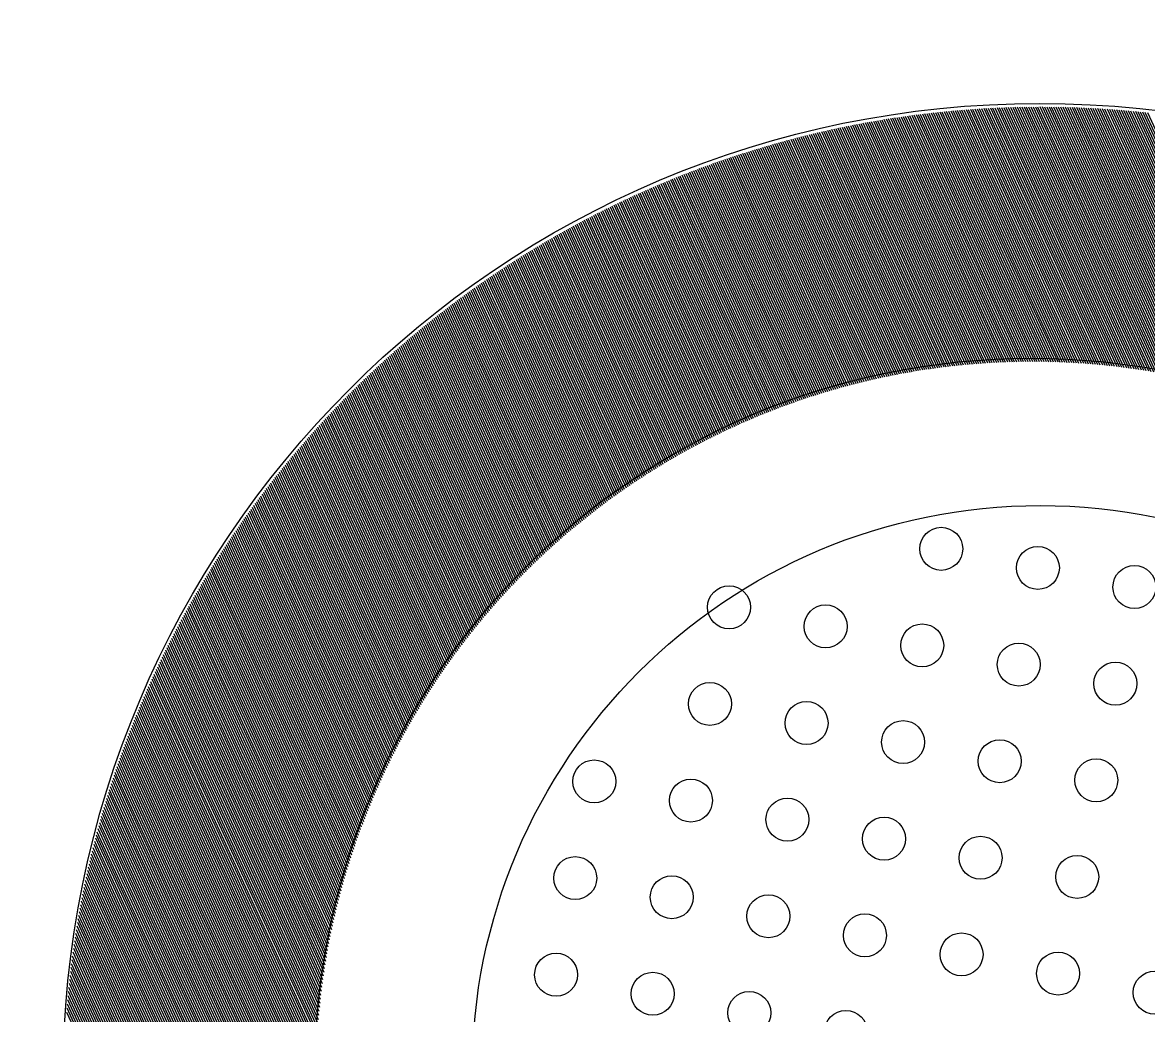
# Model space of a CAD drawing. Extents: x -11 to 40589024741, y -2 to 3380586937.
# Drawn here: x 40588294571 to 40588295436, y 3380431824 to 3380432586 of the extents above; entities that cross this region are included whole.
import ezdxf

# ---------------------------------------------------------------- set-up
doc = ezdxf.new("R2010")
doc.units = 0
doc.header["$LTSCALE"] = 10
doc.header["$MEASUREMENT"] = 0
for name, color, linetype in [('0-WALL', 252, 'Continuous'), ('WELL_ZF雨水', 4, 'Continuous'), ('WELL_雨水', 4, 'Continuous')]:
    doc.layers.add(name, color=color, linetype=linetype)

# ---------------------------------------------------------------- blocks, each defined once
blk = doc.blocks.new('虹吸井')
at = {"layer": 'WELL_ZF雨水', "color": 9, "linetype": 'Continuous'}
for p, q in [((-17230.48, -4425.19), (-17054.37, -4249.07)), ((-17230.03, -4426.98), (-17054.38, -4251.33)), ((-17229.58, -4428.78), (-17054.38, -4253.57)), ((-17229.12, -4430.57), (-17054.37, -4255.81)), ((-17228.66, -4432.35), (-17054.35, -4258.04)), ((-17228.2, -4434.14), (-17054.32, -4260.26)), ((-17227.74, -4435.91), (-17054.29, -4262.47)), ((-17227.27, -4437.69), (-17054.24, -4264.67)), ((-17226.79, -4439.46), (-17054.19, -4266.86)), ((-17226.32, -4441.23), (-17054.13, -4269.04)), ((-17225.83, -4442.99), (-17054.06, -4271.22)), ((-17225.35, -4444.75), (-17053.98, -4273.39)), ((-17224.86, -4446.51), (-17053.9, -4275.55)), ((-17224.37, -4448.26), (-17053.8, -4277.7)), ((-17223.88, -4450.01), (-17053.7, -4279.84)), ((-17223.38, -4451.76), (-17053.59, -4281.98)), ((-17222.87, -4453.5), (-17053.47, -4284.1)), ((-17222.37, -4455.24), (-17053.35, -4286.22)), ((-16465.72, -4994), (-15753.37, -4281.65)), ((-16463.36, -4993.88), (-15753.49, -4284.01)), ((-16460.98, -4993.75), (-15753.62, -4286.38)), ((-17221.86, -4456.98), (-17053.22, -4288.33)), ((-17221.35, -4458.71), (-17053.07, -4290.44)), ((-17220.83, -4460.44), (-17052.93, -4292.53)), ((-17220.31, -4462.16), (-17052.77, -4294.62)), ((-16458.6, -4993.61), (-15753.75, -4288.76)), ((-16456.21, -4993.47), (-15753.9, -4291.15)), ((-16453.82, -4993.32), (-15754.05, -4293.55)), ((-16451.41, -4993.16), (-15754.21, -4295.95)), ((-17219.79, -4463.89), (-17052.61, -4296.71)), ((-17219.26, -4465.6), (-17052.44, -4298.78)), ((-17218.73, -4467.32), (-17052.26, -4300.85)), ((-17218.2, -4469.03), (-17052.07, -4302.91)), ((-17217.66, -4470.74), (-17051.88, -4304.96)), ((-16449, -4992.99), (-15754.38, -4298.37)), ((-16446.58, -4992.81), (-15754.55, -4300.79)), ((-16444.15, -4992.63), (-15754.74, -4303.22)), ((-17217.12, -4472.44), (-17051.68, -4307)), ((-17216.57, -4474.14), (-17051.47, -4309.04)), ((-17216.03, -4475.84), (-17051.26, -4311.07)), ((-17215.48, -4477.54), (-17051.04, -4313.1)), ((-16441.71, -4992.43), (-15754.93, -4305.66)), ((-16439.26, -4992.23), (-15755.14, -4308.11)), ((-16436.8, -4992.02), (-15755.35, -4310.57)), ((-16434.33, -4991.8), (-15755.57, -4313.03)), ((-17214.92, -4479.23), (-17050.81, -4315.12)), ((-17214.36, -4480.91), (-17050.58, -4317.13)), ((-17213.8, -4482.6), (-17050.34, -4319.13)), ((-17213.24, -4484.28), (-17050.09, -4321.13)), ((-16431.86, -4991.57), (-15755.8, -4315.51)), ((-16429.38, -4991.33), (-15756.04, -4317.99)), ((-16426.88, -4991.08), (-15756.29, -4320.48)), ((-17212.67, -4485.96), (-17049.84, -4323.12)), ((-17212.1, -4487.63), (-17049.58, -4325.11)), ((-17211.53, -4489.3), (-17049.31, -4327.09)), ((-17210.95, -4490.97), (-17049.04, -4329.06)), ((-16424.38, -4990.82), (-15756.55, -4322.99)), ((-16421.87, -4990.55), (-15756.81, -4325.5)), ((-16419.35, -4990.28), (-15757.09, -4328.02)), ((-16416.81, -4989.99), (-15757.38, -4330.55)), ((-17210.37, -4492.64), (-17048.76, -4331.02)), ((-17209.79, -4494.3), (-17048.47, -4332.98)), ((-17209.2, -4495.96), (-17048.18, -4334.94)), ((-17208.61, -4497.61), (-17047.88, -4336.88)), ((-17208.02, -4499.26), (-17047.58, -4338.82)), ((-16414.27, -4989.69), (-15757.67, -4333.09)), ((-16411.72, -4989.39), (-15757.98, -4335.65)), ((-16409.16, -4989.07), (-15758.3, -4338.21)), ((-17207.42, -4500.91), (-17047.27, -4340.76)), ((-17206.82, -4502.56), (-17046.95, -4342.69)), ((-17206.22, -4504.2), (-17046.63, -4344.61)), ((-17205.61, -4505.84), (-17046.3, -4346.52)), ((-16406.59, -4988.74), (-15758.62, -4340.78)), ((-16404, -4988.41), (-15758.96, -4343.36)), ((-16401.41, -4988.06), (-15759.31, -4345.96)), ((-17205, -4507.47), (-17045.96, -4348.43)), ((-17204.39, -4509.11), (-17045.62, -4350.34)), ((-17203.77, -4510.74), (-17045.28, -4352.24)), ((-17203.16, -4512.36), (-17044.92, -4354.13)), ((-17202.53, -4513.99), (-17044.57, -4356.02)), ((-16398.81, -4987.7), (-15759.67, -4348.56)), ((-16396.19, -4987.33), (-15760.04, -4351.17)), ((-16393.57, -4986.95), (-15760.42, -4353.8)), ((-16390.93, -4986.56), (-15760.81, -4356.44)), ((-17201.91, -4515.61), (-17044.2, -4357.9)), ((-17201.28, -4517.22), (-17043.83, -4359.78)), ((-17200.65, -4518.84), (-17043.46, -4361.65)), ((-17200.02, -4520.45), (-17043.08, -4363.51)), ((-17199.38, -4522.06), (-17042.69, -4365.37)), ((-16388.28, -4986.15), (-15761.21, -4359.08)), ((-16385.62, -4985.74), (-15761.63, -4361.74)), ((-16382.95, -4985.31), (-15762.05, -4364.42)), ((-17198.74, -4523.66), (-17042.3, -4367.22)), ((-17198.1, -4525.26), (-17041.9, -4369.07)), ((-17197.45, -4526.86), (-17041.5, -4370.91)), ((-17196.8, -4528.46), (-17041.09, -4372.75)), ((-16380.27, -4984.88), (-15762.49, -4367.1)), ((-16377.57, -4984.43), (-15762.94, -4369.79)), ((-16374.86, -4983.96), (-15763.4, -4372.5)), ((-17196.15, -4530.05), (-17040.68, -4374.58)), ((-17195.49, -4531.64), (-17040.26, -4376.41)), ((-17194.83, -4533.22), (-17039.84, -4378.23)), ((-17194.17, -4534.81), (-17039.41, -4380.05)), ((-17193.51, -4536.39), (-17038.97, -4381.86)), ((-16372.14, -4983.49), (-15763.88, -4375.22)), ((-16369.41, -4983), (-15764.37, -4377.95)), ((-16366.67, -4982.5), (-15764.87, -4380.7)), ((-17192.84, -4537.97), (-17038.53, -4383.66)), ((-17192.17, -4539.54), (-17038.09, -4385.46)), ((-17191.49, -4541.11), (-17037.64, -4387.26)), ((-17190.82, -4542.68), (-17037.18, -4389.05)), ((-17190.14, -4544.25), (-17036.72, -4390.83)), ((-16363.91, -4981.99), (-15765.38, -4383.46)), ((-16361.14, -4981.46), (-15765.91, -4386.23)), ((-16358.35, -4980.92), (-15766.45, -4389.01)), ((-17189.46, -4545.81), (-17036.26, -4392.61)), ((-17188.77, -4547.37), (-17035.79, -4394.39)), ((-17188.08, -4548.93), (-17035.31, -4396.16)), ((-17187.39, -4550.48), (-17034.83, -4397.92)), ((-17186.7, -4552.03), (-17034.35, -4399.68)), ((-16355.55, -4980.37), (-15767, -4391.81)), ((-16352.74, -4979.8), (-15767.57, -4394.62)), ((-16349.92, -4979.22), (-15768.15, -4397.45)), ((-17186, -4553.58), (-17033.86, -4401.43)), ((-17185.3, -4555.12), (-17033.36, -4403.18)), ((-17184.6, -4556.67), (-17032.86, -4404.93)), ((-17183.89, -4558.21), (-17032.36, -4406.67)), ((-17183.18, -4559.74), (-17031.85, -4408.41)), ((-16347.07, -4978.62), (-15768.74, -4400.29)), ((-16344.22, -4978.01), (-15769.35, -4403.15)), ((-16341.35, -4977.39), (-15769.98, -4406.02)), ((-17182.47, -4561.28), (-17031.33, -4410.14)), ((-17181.76, -4562.81), (-17030.81, -4411.86)), ((-17181.04, -4564.33), (-17030.29, -4413.58)), ((-17180.32, -4565.86), (-17029.76, -4415.3)), ((-17179.6, -4567.38), (-17029.23, -4417.01)), ((-16338.46, -4976.75), (-15770.62, -4408.9)), ((-16335.56, -4976.09), (-15771.28, -4411.81)), ((-16332.64, -4975.42), (-15771.95, -4414.72)), ((-17178.87, -4568.9), (-17028.69, -4418.72)), ((-17178.14, -4570.42), (-17028.15, -4420.42)), ((-17177.41, -4571.93), (-17027.6, -4422.12)), ((-17176.68, -4573.44), (-17027.05, -4423.81)), ((-17175.94, -4574.95), (-17026.49, -4425.5)), ((-16329.71, -4974.73), (-15772.64, -4417.66)), ((-16326.76, -4974.03), (-15773.34, -4420.61)), ((-16323.79, -4973.3), (-15774.06, -4423.57)), ((-17175.2, -4576.46), (-17025.93, -4427.19)), ((-17174.46, -4577.96), (-17025.37, -4428.87)), ((-17173.71, -4579.46), (-17024.8, -4430.54)), ((-17172.97, -4580.95), (-17024.22, -4432.21)), ((-17172.21, -4582.45), (-17023.64, -4433.88)), ((-16320.81, -4972.57), (-15774.8, -4426.56)), ((-16317.81, -4971.81), (-15775.56, -4429.56)), ((-16314.79, -4971.04), (-15776.33, -4432.57)), ((-17171.46, -4583.94), (-17023.06, -4435.54)), ((-17170.7, -4585.43), (-17022.47, -4437.2)), ((-17169.95, -4586.91), (-17021.88, -4438.85)), ((-17169.18, -4588.4), (-17021.29, -4440.5)), ((-17168.42, -4589.88), (-17020.68, -4442.14)), ((-16311.76, -4970.24), (-15777.12, -4435.61)), ((-16308.7, -4969.43), (-15777.93, -4438.67)), ((-16305.63, -4968.61), (-15778.76, -4441.74)), ((-17167.65, -4591.36), (-17020.08, -4443.78)), ((-17166.88, -4592.83), (-17019.47, -4445.42)), ((-17166.11, -4594.3), (-17018.86, -4447.05)), ((-17165.33, -4595.77), (-17018.24, -4448.68)), ((-17164.55, -4597.24), (-17017.62, -4450.3)), ((-17163.77, -4598.7), (-17016.99, -4451.92)), ((-16302.53, -4967.76), (-15779.61, -4444.83)), ((-16299.42, -4966.89), (-15780.48, -4447.95)), ((-16296.29, -4966), (-15781.37, -4451.08)), ((-17162.99, -4600.16), (-17016.36, -4453.53)), ((-17162.2, -4601.62), (-17015.72, -4455.14)), ((-17161.41, -4603.08), (-17015.09, -4456.75)), ((-17160.62, -4604.53), (-17014.44, -4458.35)), ((-17159.83, -4605.98), (-17013.8, -4459.95)), ((-17159.03, -4607.43), (-17013.14, -4461.54)), ((-17158.23, -4608.87), (-17012.49, -4463.13)), ((-17157.43, -4610.32), (-17011.83, -4464.72)), ((-17156.62, -4611.76), (-17011.16, -4466.3)), ((-17155.81, -4613.19), (-17010.5, -4467.88)), ((-17155, -4614.63), (-17009.82, -4469.45)), ((-17154.19, -4616.06), (-17009.15, -4471.02)), ((-17153.37, -4617.49), (-17008.47, -4472.58)), ((-17152.55, -4618.91), (-17007.78, -4474.14)), ((-17151.73, -4620.34), (-17007.1, -4475.7)), ((-17150.91, -4621.76), (-17006.4, -4477.25)), ((-17150.08, -4623.18), (-17005.71, -4478.8)), ((-17149.25, -4624.59), (-17005.01, -4480.35)), ((-17148.42, -4626.01), (-17004.3, -4481.89)), ((-17147.59, -4627.42), (-17003.6, -4483.43)), ((-17146.75, -4628.83), (-17002.88, -4484.96)), ((-17145.91, -4630.23), (-17002.17, -4486.49)), ((-17145.07, -4631.63), (-17001.45, -4488.02)), ((-17144.22, -4633.03), (-17000.73, -4489.54)), ((-17143.38, -4634.43), (-17000, -4491.05)), ((-17142.53, -4635.83), (-16999.27, -4492.57)), ((-17141.67, -4637.22), (-16998.53, -4494.08)), ((-17140.82, -4638.61), (-16997.79, -4495.58)), ((-17139.96, -4640), (-16997.05, -4497.09)), ((-17139.1, -4641.38), (-16996.3, -4498.59)), ((-17138.24, -4642.76), (-16995.55, -4500.08)), ((-17137.37, -4644.14), (-16994.8, -4501.57)), ((-17136.5, -4645.52), (-16994.04, -4503.06)), ((-17135.63, -4646.9), (-16993.28, -4504.54)), ((-17134.76, -4648.27), (-16992.51, -4506.02)), ((-17133.88, -4649.64), (-16991.75, -4507.5)), ((-17133.01, -4651), (-16990.97, -4508.97)), ((-17132.13, -4652.37), (-16990.2, -4510.44)), ((-17131.24, -4653.73), (-16989.42, -4511.9)), ((-17130.36, -4655.09), (-16988.63, -4513.36)), ((-17129.47, -4656.45), (-16987.84, -4514.82)), ((-17128.58, -4657.8), (-16987.05, -4516.28)), ((-17127.68, -4659.15), (-16986.26, -4517.73)), ((-17126.79, -4660.5), (-16985.46, -4519.17)), ((-17125.89, -4661.85), (-16984.66, -4520.61)), ((-17124.99, -4663.19), (-16983.85, -4522.05)), ((-17124.08, -4664.53), (-16983.04, -4523.49)), ((-17123.18, -4665.87), (-16982.23, -4524.92)), ((-17122.27, -4667.21), (-16981.41, -4526.35)), ((-17121.36, -4668.54), (-16980.59, -4527.77)), ((-17120.45, -4669.87), (-16979.77, -4529.2)), ((-17119.53, -4671.2), (-16978.94, -4530.61)), ((-17118.61, -4672.53), (-16978.11, -4532.03)), ((-17117.69, -4673.85), (-16977.27, -4533.44)), ((-17116.77, -4675.17), (-16976.44, -4534.84)), ((-17115.84, -4676.49), (-16975.59, -4536.25)), ((-17114.91, -4677.81), (-16974.75, -4537.65)), ((-17113.98, -4679.12), (-16973.9, -4539.04)), ((-17113.05, -4680.44), (-16973.05, -4540.44)), ((-17112.11, -4681.75), (-16972.19, -4541.82)), ((-17111.17, -4683.05), (-16971.33, -4543.21)), ((-17110.23, -4684.36), (-16970.47, -4544.59)), ((-17109.29, -4685.66), (-16969.6, -4545.97)), ((-17108.34, -4686.96), (-16968.73, -4547.35)), ((-17107.39, -4688.25), (-16967.86, -4548.72)), ((-17106.44, -4689.55), (-16966.98, -4550.09)), ((-17105.49, -4690.84), (-16966.1, -4551.45)), ((-17104.54, -4692.13), (-16965.22, -4552.81)), ((-17103.58, -4693.42), (-16964.33, -4554.17)), ((-17102.62, -4694.7), (-16963.44, -4555.52)), ((-17101.65, -4695.98), (-16962.55, -4556.87)), ((-17100.69, -4697.26), (-16961.65, -4558.22)), ((-17099.72, -4698.54), (-16960.75, -4559.57)), ((-17098.75, -4699.81), (-16959.84, -4560.91)), ((-17097.78, -4701.09), (-16958.93, -4562.24)), ((-17096.8, -4702.36), (-16958.02, -4563.58)), ((-17095.82, -4703.62), (-16957.11, -4564.91)), ((-17094.84, -4704.89), (-16956.19, -4566.23)), ((-17093.86, -4706.15), (-16955.27, -4567.56)), ((-17092.88, -4707.41), (-16954.34, -4568.88)), ((-17091.89, -4708.67), (-16953.41, -4570.19)), ((-17090.9, -4709.92), (-16952.48, -4571.51)), ((-17089.91, -4711.18), (-16951.55, -4572.82)), ((-17088.91, -4712.43), (-16950.61, -4574.12)), ((-17087.92, -4713.68), (-16949.67, -4575.43)), ((-17086.92, -4714.92), (-16948.72, -4576.73)), ((-17085.91, -4716.16), (-16947.77, -4578.02)), ((-17084.91, -4717.4), (-16946.82, -4579.32)), ((-17083.9, -4718.64), (-16945.87, -4580.61)), ((-17082.89, -4719.88), (-16944.91, -4581.89)), ((-17081.88, -4721.11), (-16943.95, -4583.18)), ((-17080.87, -4722.34), (-16942.98, -4584.46)), ((-17079.85, -4723.57), (-16942.01, -4585.73)), ((-17078.83, -4724.8), (-16941.04, -4587.01)), ((-17077.81, -4726.02), (-16940.06, -4588.28)), ((-17076.79, -4727.24), (-16939.09, -4589.54)), ((-17075.76, -4728.46), (-16938.1, -4590.8)), ((-17074.73, -4729.68), (-16937.12, -4592.06)), ((-17073.7, -4730.89), (-16936.13, -4593.32)), ((-17072.67, -4732.11), (-16935.14, -4594.57)), ((-17071.63, -4733.31), (-16934.14, -4595.82)), ((-17070.6, -4734.52), (-16933.14, -4597.07)), ((-17069.56, -4735.73), (-16932.14, -4598.31)), ((-17068.51, -4736.93), (-16931.14, -4599.55)), ((-17067.47, -4738.13), (-16930.13, -4600.79)), ((-17066.42, -4739.33), (-16929.12, -4602.02)), ((-17065.37, -4740.52), (-16928.1, -4603.25)), ((-17064.32, -4741.71), (-16927.08, -4604.48)), ((-17063.26, -4742.9), (-16926.06, -4605.7)), ((-17062.21, -4744.09), (-16925.04, -4606.92)), ((-17061.15, -4745.28), (-16924.01, -4608.14)), ((-17060.08, -4746.46), (-16922.98, -4609.36)), ((-17059.02, -4747.64), (-16921.94, -4610.57)), ((-17057.95, -4748.82), (-16920.91, -4611.77)), ((-17056.88, -4750), (-16919.86, -4612.98)), ((-17055.81, -4751.17), (-16918.82, -4614.18)), ((-17054.74, -4752.34), (-16917.77, -4615.37)), ((-17053.66, -4753.51), (-16916.72, -4616.57)), ((-17052.58, -4754.68), (-16915.67, -4617.76)), ((-17051.5, -4755.84), (-16914.61, -4618.95)), ((-17050.42, -4757), (-16913.55, -4620.13)), ((-17049.33, -4758.16), (-16912.49, -4621.31)), ((-17048.25, -4759.32), (-16911.42, -4622.49)), ((-17047.15, -4760.47), (-16910.35, -4623.67)), ((-17046.06, -4761.62), (-16909.27, -4624.84)), ((-17044.97, -4762.77), (-16908.2, -4626)), ((-17043.87, -4763.92), (-16907.12, -4627.17)), ((-17042.77, -4765.07), (-16906.03, -4628.33)), ((-17041.67, -4766.21), (-16904.95, -4629.49)), ((-17040.56, -4767.35), (-16903.86, -4630.64)), ((-17039.45, -4768.49), (-16902.76, -4631.8)), ((-17038.34, -4769.62), (-16901.67, -4632.94)), ((-17037.23, -4770.76), (-16900.57, -4634.09)), ((-17036.12, -4771.89), (-16899.46, -4635.23)), ((-17035, -4773.02), (-16898.36, -4636.37)), ((-17033.88, -4774.14), (-16897.25, -4637.51)), ((-17032.76, -4775.27), (-16896.14, -4638.64)), ((-17031.64, -4776.39), (-16895.02, -4639.77)), ((-17030.51, -4777.51), (-16893.9, -4640.89)), ((-17029.38, -4778.62), (-16892.78, -4642.02)), ((-17028.25, -4779.74), (-16891.65, -4643.14)), ((-17027.12, -4780.85), (-16890.52, -4644.25)), ((-17025.98, -4781.96), (-16889.39, -4645.37)), ((-17024.85, -4783.06), (-16888.26, -4646.48)), ((-17023.7, -4784.17), (-16887.12, -4647.58)), ((-17022.56, -4785.27), (-16885.98, -4648.69)), ((-17021.42, -4786.37), (-16884.83, -4649.79)), ((-16468.08, -4994.11), (-16117.53, -4643.56)), ((-17020.27, -4787.47), (-16883.68, -4650.88)), ((-17019.12, -4788.56), (-16882.53, -4651.98)), ((-17017.97, -4789.66), (-16881.38, -4653.07)), ((-17016.81, -4790.75), (-16880.22, -4654.15)), ((-17015.66, -4791.83), (-16879.06, -4655.24)), ((-17014.5, -4792.92), (-16877.89, -4656.32)), ((-17013.33, -4794), (-16876.72, -4657.39)), ((-17012.17, -4795.08), (-16875.55, -4658.47)), ((-17011, -4796.16), (-16874.38, -4659.54)), ((-17009.83, -4797.24), (-16873.2, -4660.61)), ((-17008.66, -4798.31), (-16872.02, -4661.67)), ((-17007.49, -4799.38), (-16870.84, -4662.73)), ((-17006.31, -4800.45), (-16869.65, -4663.79)), ((-17005.13, -4801.52), (-16868.46, -4664.84)), ((-17003.95, -4802.58), (-16867.27, -4665.9)), ((-17002.77, -4803.65), (-16866.07, -4666.94)), ((-17001.58, -4804.7), (-16864.87, -4667.99)), ((-17000.4, -4805.76), (-16863.66, -4669.03)), ((-16999.21, -4806.82), (-16862.46, -4670.07)), ((-16998.01, -4807.87), (-16861.25, -4671.1)), ((-16996.82, -4808.92), (-16860.03, -4672.13)), ((-16995.62, -4809.97), (-16858.82, -4673.16)), ((-16994.42, -4811.01), (-16857.6, -4674.19)), ((-16993.22, -4812.05), (-16856.37, -4675.21)), ((-16992.01, -4813.09), (-16855.15, -4676.23)), ((-16470.43, -4994.21), (-16146.2, -4669.98)), ((-16990.81, -4814.13), (-16853.92, -4677.24)), ((-16989.6, -4815.17), (-16852.69, -4678.26)), ((-16988.38, -4816.2), (-16851.45, -4679.26)), ((-16987.17, -4817.23), (-16850.21, -4680.27)), ((-16985.95, -4818.26), (-16848.97, -4681.27)), ((-16984.73, -4819.28), (-16847.72, -4682.27)), ((-16983.51, -4820.31), (-16846.47, -4683.27)), ((-16982.29, -4821.33), (-16845.22, -4684.26)), ((-16981.06, -4822.35), (-16843.96, -4685.25)), ((-16472.77, -4994.31), (-16159.5, -4681.04)), ((-16979.83, -4823.36), (-16842.7, -4686.23)), ((-16978.6, -4824.38), (-16841.44, -4687.22)), ((-16977.37, -4825.39), (-16840.17, -4688.19)), ((-16976.13, -4826.4), (-16838.9, -4689.17)), ((-16974.89, -4827.41), (-16837.63, -4690.14)), ((-16973.65, -4828.41), (-16836.35, -4691.11)), ((-16972.41, -4829.41), (-16835.08, -4692.08)), ((-16971.16, -4830.41), (-16833.79, -4693.04)), ((-16969.92, -4831.41), (-16832.51, -4694)), ((-16475.1, -4994.4), (-16169.95, -4689.25)), ((-16968.66, -4832.4), (-16831.22, -4694.95)), ((-16967.41, -4833.39), (-16829.92, -4695.91)), ((-16966.16, -4834.38), (-16828.63, -4696.86)), ((-16964.9, -4835.37), (-16827.33, -4697.8)), ((-16963.64, -4836.36), (-16826.03, -4698.74)), ((-16962.38, -4837.34), (-16824.72, -4699.68)), ((-16961.11, -4838.32), (-16823.41, -4700.62)), ((-16959.84, -4839.3), (-16822.1, -4701.55)), ((-16958.57, -4840.27), (-16820.78, -4702.48)), ((-16479.75, -4994.55), (-16186.95, -4701.76)), ((-16477.43, -4994.48), (-16178.93, -4695.98)), ((-16957.3, -4841.24), (-16819.46, -4703.4)), ((-16956.03, -4842.21), (-16818.14, -4704.33)), ((-16954.75, -4843.18), (-16816.81, -4705.24)), ((-16953.47, -4844.15), (-16815.48, -4706.16)), ((-16952.19, -4845.11), (-16814.15, -4707.07)), ((-16950.9, -4846.07), (-16812.81, -4707.98)), ((-16949.61, -4847.03), (-16811.47, -4708.88)), ((-16948.33, -4847.98), (-16810.13, -4709.79)), ((-16947.03, -4848.94), (-16808.78, -4710.68)), ((-16482.06, -4994.62), (-16194.3, -4706.86)), ((-16945.74, -4849.89), (-16807.43, -4711.58)), ((-16944.44, -4850.83), (-16806.08, -4712.47)), ((-16943.14, -4851.78), (-16804.72, -4713.36)), ((-16941.84, -4852.72), (-16803.36, -4714.24)), ((-16940.54, -4853.66), (-16801.99, -4715.12)), ((-16939.23, -4854.6), (-16800.63, -4716)), ((-16937.92, -4855.54), (-16799.25, -4716.87)), ((-16936.61, -4856.47), (-16797.88, -4717.74)), ((-16935.29, -4857.4), (-16796.5, -4718.61)), ((-16933.98, -4858.33), (-16795.12, -4719.47)), ((-16488.95, -4994.78), (-16213.67, -4719.49)), ((-16486.66, -4994.73), (-16207.57, -4715.64)), ((-16484.36, -4994.68), (-16201.14, -4711.46)), ((-16932.66, -4859.26), (-16793.73, -4720.33)), ((-16931.34, -4860.18), (-16792.35, -4721.19)), ((-16930.01, -4861.1), (-16790.95, -4722.04)), ((-16928.69, -4862.02), (-16789.56, -4722.89)), ((-16927.36, -4862.94), (-16788.16, -4723.74)), ((-16926.02, -4863.85), (-16786.76, -4724.58)), ((-16924.69, -4864.76), (-16785.35, -4725.42)), ((-16923.35, -4865.67), (-16783.94, -4726.25)), ((-16922.01, -4866.57), (-16782.53, -4727.08)), ((-16920.67, -4867.48), (-16781.11, -4727.91)), ((-16493.51, -4994.84), (-16225.06, -4726.4)), ((-16491.23, -4994.81), (-16219.49, -4723.07)), ((-16919.33, -4868.38), (-16779.69, -4728.74)), ((-16917.98, -4869.28), (-16778.26, -4729.56)), ((-16916.63, -4870.17), (-16776.83, -4730.37)), ((-16915.28, -4871.07), (-16775.4, -4731.19)), ((-16913.93, -4871.96), (-16773.97, -4732)), ((-16912.57, -4872.84), (-16772.53, -4732.8)), ((-16911.21, -4873.73), (-16771.09, -4733.61)), ((-16909.85, -4874.61), (-16769.64, -4734.41)), ((-16908.48, -4875.49), (-16768.19, -4735.2)), ((-16907.12, -4876.37), (-16766.74, -4735.99)), ((-16905.75, -4877.25), (-16765.28, -4736.78)), ((-16500.29, -4994.89), (-16240.65, -4735.25)), ((-16498.04, -4994.88), (-16235.62, -4732.47)), ((-16495.78, -4994.87), (-16230.43, -4729.52)), ((-16904.38, -4878.12), (-16763.82, -4737.56)), ((-16903, -4878.99), (-16762.36, -4738.35)), ((-16901.62, -4879.86), (-16760.89, -4739.12)), ((-16900.24, -4880.72), (-16759.42, -4739.9)), ((-16898.86, -4881.59), (-16757.94, -4740.67)), ((-16897.48, -4882.45), (-16756.46, -4741.43)), ((-16896.09, -4883.3), (-16754.98, -4742.19)), ((-16894.7, -4884.16), (-16753.49, -4742.95)), ((-16893.31, -4885.01), (-16752, -4743.71)), ((-16891.91, -4885.86), (-16750.51, -4744.46)), ((-16890.51, -4886.71), (-16749.01, -4745.2)), ((-16509.25, -4994.87), (-16259.42, -4745.04)), ((-16507.02, -4994.88), (-16254.9, -4742.77)), ((-16504.78, -4994.89), (-16250.27, -4740.38)), ((-16502.54, -4994.9), (-16245.53, -4737.88)), ((-16889.11, -4887.55), (-16747.51, -4745.95)), ((-16887.71, -4888.4), (-16746, -4746.69)), ((-16886.3, -4889.23), (-16744.49, -4747.42)), ((-16884.9, -4890.07), (-16742.98, -4748.15)), ((-16883.49, -4890.91), (-16741.46, -4748.88)), ((-16882.07, -4891.74), (-16739.94, -4749.6)), ((-16880.66, -4892.57), (-16738.41, -4750.32)), ((-16879.24, -4893.39), (-16736.88, -4751.04)), ((-16877.82, -4894.22), (-16735.35, -4751.75)), ((-16876.39, -4895.04), (-16733.81, -4752.46)), ((-16874.96, -4895.86), (-16732.27, -4753.16)), ((-16873.54, -4896.67), (-16730.73, -4753.87)), ((-16518.1, -4994.74), (-16276.56, -4753.2)), ((-16515.89, -4994.78), (-16272.4, -4751.29)), ((-16513.68, -4994.81), (-16268.16, -4749.29)), ((-16511.47, -4994.84), (-16263.84, -4747.21)), ((-16872.1, -4897.49), (-16729.18, -4754.56)), ((-16870.67, -4898.3), (-16727.63, -4755.25)), ((-16869.23, -4899.1), (-16726.07, -4755.94)), ((-16867.79, -4899.91), (-16724.51, -4756.63)), ((-16866.35, -4900.71), (-16722.95, -4757.31)), ((-16864.9, -4901.51), (-16721.38, -4757.98)), ((-16863.46, -4902.31), (-16719.8, -4758.66)), ((-16862.01, -4903.1), (-16718.23, -4759.32)), ((-16860.55, -4903.89), (-16716.65, -4759.99)), ((-16859.1, -4904.68), (-16715.06, -4760.65)), ((-16857.64, -4905.47), (-16713.47, -4761.3)), ((-16856.18, -4906.25), (-16711.88, -4761.96)), ((-16854.71, -4907.03), (-16710.28, -4762.6)), ((-16529.01, -4994.43), (-16296.31, -4761.73)), ((-16526.84, -4994.5), (-16292.49, -4760.15)), ((-16524.67, -4994.57), (-16288.6, -4758.51)), ((-16522.48, -4994.63), (-16284.66, -4756.81)), ((-16520.29, -4994.69), (-16280.65, -4755.04)), ((-16853.25, -4907.81), (-16708.68, -4763.25)), ((-16851.78, -4908.59), (-16707.08, -4763.89)), ((-16850.3, -4909.36), (-16705.47, -4764.52)), ((-16848.83, -4910.13), (-16703.85, -4765.15)), ((-16847.35, -4910.9), (-16702.23, -4765.78)), ((-16845.87, -4911.66), (-16700.61, -4766.4)), ((-16844.39, -4912.42), (-16698.98, -4767.02)), ((-16842.9, -4913.18), (-16697.35, -4767.64)), ((-16841.41, -4913.94), (-16695.72, -4768.25)), ((-16839.92, -4914.69), (-16694.08, -4768.85)), ((-16838.43, -4915.44), (-16692.43, -4769.45)), ((-16836.93, -4916.19), (-16690.79, -4770.05)), ((-16835.43, -4916.94), (-16689.13, -4770.64)), ((-16833.93, -4917.68), (-16687.48, -4771.23)), ((-16544.05, -4993.74), (-16321.67, -4771.37)), ((-16541.92, -4993.86), (-16318.18, -4770.13)), ((-16539.78, -4993.97), (-16314.65, -4768.84)), ((-16537.64, -4994.07), (-16311.08, -4767.52)), ((-16535.49, -4994.17), (-16307.46, -4766.14)), ((-16533.34, -4994.26), (-16303.8, -4764.72)), ((-16531.18, -4994.35), (-16300.08, -4763.25)), ((-16832.42, -4918.42), (-16685.81, -4771.81)), ((-16830.91, -4919.16), (-16684.15, -4772.39)), ((-16829.4, -4919.89), (-16682.48, -4772.97)), ((-16827.89, -4920.62), (-16680.8, -4773.54)), ((-16826.37, -4921.35), (-16679.12, -4774.1)), ((-16824.85, -4922.08), (-16677.44, -4774.66)), ((-16823.33, -4922.8), (-16675.75, -4775.22)), ((-16821.8, -4923.52), (-16674.06, -4775.77)), ((-16820.28, -4924.23), (-16672.36, -4776.32)), ((-16818.74, -4924.95), (-16670.66, -4776.86)), ((-16817.21, -4925.66), (-16668.95, -4777.4)), ((-16815.67, -4926.37), (-16667.24, -4777.94)), ((-16814.13, -4927.07), (-16665.53, -4778.46)), ((-16812.59, -4927.78), (-16663.8, -4778.99)), ((-16811.05, -4928.48), (-16662.08, -4779.51)), ((-16809.5, -4929.17), (-16660.35, -4780.02)), ((-16560.88, -4992.62), (-16348.23, -4779.97)), ((-16558.8, -4992.78), (-16345.03, -4779.01)), ((-16556.71, -4992.93), (-16341.79, -4778.02)), ((-16554.61, -4993.08), (-16338.53, -4777)), ((-16552.51, -4993.23), (-16335.23, -4775.94)), ((-16550.4, -4993.36), (-16331.89, -4774.85)), ((-16548.29, -4993.5), (-16328.52, -4773.73)), ((-16546.17, -4993.62), (-16325.11, -4772.57)), ((-16807.95, -4929.87), (-16658.61, -4780.53)), ((-16806.39, -4930.56), (-16656.87, -4781.04)), ((-16804.84, -4931.25), (-16655.13, -4781.54)), ((-16803.28, -4931.93), (-16653.38, -4782.03)), ((-16801.71, -4932.61), (-16651.62, -4782.52)), ((-16800.15, -4933.29), (-16649.87, -4783.01)), ((-16798.58, -4933.97), (-16648.1, -4783.49)), ((-16797.01, -4934.64), (-16646.33, -4783.97)), ((-16795.43, -4935.31), (-16644.56, -4784.44)), ((-16793.85, -4935.98), (-16642.78, -4784.9)), ((-16792.27, -4936.64), (-16640.99, -4785.36)), ((-16790.69, -4937.31), (-16639.2, -4785.82)), ((-16789.1, -4937.96), (-16637.41, -4786.27)), ((-16787.51, -4938.62), (-16635.61, -4786.72)), ((-16785.92, -4939.27), (-16633.81, -4787.16)), ((-16784.33, -4939.92), (-16632, -4787.59)), ((-16782.73, -4940.57), (-16630.18, -4788.02)), ((-16781.12, -4941.21), (-16628.36, -4788.45)), ((-16779.52, -4941.85), (-16626.53, -4788.86)), ((-16583.47, -4990.51), (-16381.7, -4788.75)), ((-16581.44, -4990.73), (-16378.78, -4788.07)), ((-16579.41, -4990.94), (-16375.84, -4787.37)), ((-16577.37, -4991.15), (-16372.87, -4786.65)), ((-16575.33, -4991.35), (-16369.88, -4785.9)), ((-16573.28, -4991.55), (-16366.87, -4785.13)), ((-16571.23, -4991.74), (-16363.83, -4784.34)), ((-16569.17, -4991.93), (-16360.76, -4783.52)), ((-16567.1, -4992.11), (-16357.67, -4782.67)), ((-16565.04, -4992.28), (-16354.55, -4781.8)), ((-16562.96, -4992.45), (-16351.41, -4780.9)), ((-16777.91, -4942.49), (-16624.7, -4789.28)), ((-16776.3, -4943.12), (-16622.87, -4789.69)), ((-16774.69, -4943.75), (-16621.02, -4790.09)), ((-16773.07, -4944.38), (-16619.18, -4790.49)), ((-16771.45, -4945), (-16617.32, -4790.88)), ((-16769.83, -4945.63), (-16615.47, -4791.27)), ((-16768.2, -4946.24), (-16613.6, -4791.65)), ((-16766.57, -4946.86), (-16611.73, -4792.02)), ((-16764.94, -4947.47), (-16609.86, -4792.39)), ((-16763.3, -4948.08), (-16607.98, -4792.76)), ((-16761.66, -4948.69), (-16606.09, -4793.11)), ((-16760.02, -4949.29), (-16604.2, -4793.47)), ((-16758.37, -4949.89), (-16602.3, -4793.81)), ((-16756.72, -4950.49), (-16600.39, -4794.16)), ((-16755.07, -4951.08), (-16598.48, -4794.49)), ((-16753.42, -4951.67), (-16596.57, -4794.82)), ((-16751.76, -4952.26), (-16594.65, -4795.14)), ((-16750.1, -4952.84), (-16592.72, -4795.46)), ((-16748.43, -4953.42), (-16590.78, -4795.77)), ((-16746.76, -4954), (-16588.84, -4796.08)), ((-16745.09, -4954.57), (-16586.9, -4796.38)), ((-16743.42, -4955.14), (-16584.95, -4796.67)), ((-16741.74, -4955.71), (-16582.99, -4796.95)), ((-16740.06, -4956.27), (-16581.02, -4797.23)), ((-16738.37, -4956.83), (-16579.05, -4797.51)), ((-16619.14, -4985.77), (-16431.06, -4797.69)), ((-16617.19, -4986.07), (-16428.46, -4797.34)), ((-16615.25, -4986.37), (-16425.84, -4796.97)), ((-16613.3, -4986.66), (-16423.21, -4796.58)), ((-16611.34, -4986.95), (-16420.57, -4796.18)), ((-16609.38, -4987.24), (-16417.9, -4795.76)), ((-16607.42, -4987.52), (-16415.23, -4795.33)), ((-16605.45, -4987.79), (-16412.53, -4794.88)), ((-16603.47, -4988.07), (-16409.82, -4794.41)), ((-16601.49, -4988.33), (-16407.09, -4793.93)), ((-16599.51, -4988.59), (-16404.35, -4793.43)), ((-16597.52, -4988.85), (-16401.58, -4792.91)), ((-16595.53, -4989.1), (-16398.8, -4792.37)), ((-16593.53, -4989.35), (-16396, -4791.82)), ((-16591.53, -4989.59), (-16393.18, -4791.24)), ((-16589.52, -4989.83), (-16390.34, -4790.65)), ((-16587.51, -4990.06), (-16387.48, -4790.04)), ((-16585.49, -4990.29), (-16384.6, -4789.4)), ((-16736.69, -4957.39), (-16577.07, -4797.78)), ((-16734.99, -4957.94), (-16575.09, -4798.04)), ((-16733.3, -4958.49), (-16573.1, -4798.29)), ((-16731.6, -4959.04), (-16571.1, -4798.54)), ((-16729.9, -4959.58), (-16569.1, -4798.78)), ((-16728.2, -4960.12), (-16567.09, -4799.01)), ((-16726.49, -4960.66), (-16565.07, -4799.24)), ((-16724.78, -4961.19), (-16563.05, -4799.46)), ((-16723.06, -4961.72), (-16561.01, -4799.68)), ((-16721.34, -4962.25), (-16558.98, -4799.88)), ((-16719.62, -4962.77), (-16556.93, -4800.08)), ((-16717.9, -4963.29), (-16554.88, -4800.28)), ((-16716.17, -4963.81), (-16552.82, -4800.46)), ((-16714.43, -4964.32), (-16550.75, -4800.64)), ((-16712.7, -4964.83), (-16548.68, -4800.81)), ((-16710.96, -4965.34), (-16546.6, -4800.98)), ((-16709.22, -4965.84), (-16544.51, -4801.14)), ((-16707.47, -4966.34), (-16542.42, -4801.28)), ((-16705.72, -4966.83), (-16540.31, -4801.43)), ((-16703.97, -4967.32), (-16538.2, -4801.56)), ((-16702.21, -4967.81), (-16536.08, -4801.69)), ((-16700.45, -4968.3), (-16533.96, -4801.81)), ((-16698.68, -4968.78), (-16531.82, -4801.92)), ((-16696.91, -4969.25), (-16529.68, -4802.02)), ((-16695.14, -4969.73), (-16527.53, -4802.11)), ((-16693.37, -4970.2), (-16525.37, -4802.2)), ((-16691.59, -4970.66), (-16523.21, -4802.28)), ((-16689.81, -4971.12), (-16521.03, -4802.35)), ((-16688.02, -4971.58), (-16518.85, -4802.41)), ((-16686.23, -4972.04), (-16516.66, -4802.46)), ((-16684.43, -4972.49), (-16514.46, -4802.51)), ((-16682.64, -4972.94), (-16512.25, -4802.55)), ((-16680.84, -4973.38), (-16510.03, -4802.57)), ((-16679.03, -4973.82), (-16507.8, -4802.59)), ((-16677.22, -4974.25), (-16505.57, -4802.6)), ((-16675.41, -4974.69), (-16503.32, -4802.6)), ((-16673.59, -4975.12), (-16501.07, -4802.59)), ((-16671.77, -4975.54), (-16498.8, -4802.57)), ((-16669.95, -4975.96), (-16496.53, -4802.55)), ((-16668.12, -4976.38), (-16494.25, -4802.51)), ((-16666.28, -4976.79), (-16491.96, -4802.46)), ((-16664.45, -4977.2), (-16489.65, -4802.4)), ((-16662.61, -4977.6), (-16487.34, -4802.34)), ((-16660.76, -4978), (-16485.02, -4802.26)), ((-16658.91, -4978.4), (-16482.69, -4802.17)), ((-16657.06, -4978.79), (-16480.35, -4802.08)), ((-16655.21, -4979.18), (-16477.99, -4801.97)), ((-16653.35, -4979.57), (-16475.63, -4801.85)), ((-16651.48, -4979.95), (-16473.26, -4801.72)), ((-16649.61, -4980.32), (-16470.87, -4801.58)), ((-16647.74, -4980.69), (-16468.47, -4801.43)), ((-16645.86, -4981.06), (-16466.07, -4801.27)), ((-16643.98, -4981.43), (-16463.65, -4801.09)), ((-16642.1, -4981.79), (-16461.21, -4800.91)), ((-16640.21, -4982.14), (-16458.77, -4800.71)), ((-16638.31, -4982.49), (-16456.32, -4800.5)), ((-16636.41, -4982.84), (-16453.85, -4800.28)), ((-16634.51, -4983.18), (-16451.37, -4800.04)), ((-16632.61, -4983.52), (-16448.88, -4799.79)), ((-16630.69, -4983.86), (-16446.37, -4799.53)), ((-16628.78, -4984.19), (-16443.86, -4799.26)), ((-16626.86, -4984.51), (-16441.32, -4798.98)), ((-16624.94, -4984.83), (-16438.78, -4798.68)), ((-16623.01, -4985.15), (-16436.22, -4798.36)), ((-16621.07, -4985.46), (-16433.65, -4798.03))]:
    blk.add_line(p, q, dxfattribs=at)
at = {"layer": 'WELL_ZF雨水', "color": 1}
for centre, radius in [((-16504.55, -4246.43), 750), ((-16506.46, -4254.13), 550), ((-16509.47, -4247.59), 436.46)]:
    blk.add_circle(centre, radius, dxfattribs=at)
at = {"layer": 'WELL_ZF雨水', "color": 0, "linetype": 'ByBlock'}
for centre in [(-16598.48, -4186.98), (-16586.66, -4261.64), (-16661.31, -4273.46), (-16661.31, -4273.46), (-16661.31, -4273.46), (-16735.96, -4285.28), (-16735.96, -4285.28), (-16735.96, -4285.28), (-16810.62, -4297.11), (-16810.62, -4297.11), (-16885.27, -4308.93), (-16574.84, -4336.29), (-16649.49, -4348.11), (-16649.49, -4348.11), (-16649.49, -4348.11), (-16724.14, -4359.94), (-16724.14, -4359.94), (-16724.14, -4359.94), (-16798.79, -4371.76), (-16798.79, -4371.76), (-16873.44, -4383.58), (-16488.36, -4399.12), (-16563.01, -4410.94), (-16637.66, -4422.76), (-16637.66, -4422.76), (-16637.66, -4422.76), (-16712.32, -4434.59), (-16712.32, -4434.59), (-16712.32, -4434.59), (-16786.97, -4446.41), (-16786.97, -4446.41), (-16861.62, -4458.24), (-16476.54, -4473.77), (-16551.19, -4485.59), (-16625.84, -4497.42), (-16625.84, -4497.42), (-16625.84, -4497.42), (-16625.84, -4497.42), (-16700.49, -4509.24), (-16700.49, -4509.24), (-16700.49, -4509.24), (-16775.14, -4521.06), (-16775.14, -4521.06), (-16775.14, -4521.06), (-16464.71, -4548.42), (-16464.71, -4548.42), (-16539.36, -4560.24), (-16539.36, -4560.24), (-16614.02, -4572.07), (-16614.02, -4572.07), (-16688.67, -4583.89), (-16688.67, -4583.89), (-16688.67, -4583.89), (-16763.32, -4595.72), (-16763.32, -4595.72), (-16763.32, -4595.72), (-16452.89, -4623.07), (-16527.54, -4634.9), (-16602.19, -4646.72)]:
    blk.add_circle(centre, 16.5, dxfattribs=at)

msp = doc.modelspace()

# ---------------------------------------------------------------- hatches: boundary and pattern name
at = {"layer": '0-WALL'}
h = msp.add_hatch(dxfattribs=at)
h.set_pattern_fill('草坪或沼泽', color=256, scale=400, angle=-0.200256636)
h.set_pattern_definition([(359.79974, (40586781652.2, 3380096977.4), (1605.5824, 1594.398), [240, -48, 64, -48, 240, -960]), (359.79974, (40586781572.4, 3380097025.7), (1605.5824, 1594.398), [160, -120, 240, -120, 160, -800]), (359.79974, (40586782134.6, 3380097663.7), (1605.5824, 1594.398), [200, -80, 200, -1120]), (359.79974, (40586781335.8, 3380097986.5), (1605.5824, 1594.398), [80, -160, 80, -1280]), (89.79974, (40586781495.8, 3380097986), (-1594.398, 1605.5824), [144, -1456]), (89.79974, (40586781972.4, 3380097024.3), (-1594.398, 1605.5824), [160, -1440]), (89.79974, (40586782374.6, 3380097662.9), (-1594.398, 1605.5824), [160, -1440]), (44.79974, (40586782180.3, 3380097007.6), (5.5922, 1599.9902), [160, -2102.7417]), (134.79974, (40586781764.3, 3380097009), (-1599.9902, 5.5922), [160, -2102.7417]), (63.23469, (40586782132.4, 3380097015.7), (5.5922, 1599.99023), [160, -3417.7088]), (75.7635, (40586782052.4, 3380097024), (5.59221, 1599.99023), [160, -6436.969]), (75.7635, (40586782454.64, 3380097662.6), (5.59221, 1599.99023), [128, -6468.969]), (75.7635, (40586781527.76, 3380097985.85), (5.59221, 1599.99023), [112, -6484.969]), (103.835987, (40586781892.4, 3380097024.57), (5.59221, 1599.99023), [160, -6436.969]), (103.835987, (40586782294.64, 3380097663.17), (5.59221, 1599.99023), [128, -6468.969]), (103.835987, (40586781463.76, 3380097986.07), (5.59221, 1599.99023), [112, -6484.969]), (116.364795, (40586781812.4, 3380097016.85), (5.5922, 1599.99023), [160, -3417.7069])])
edge = h.paths.add_edge_path()
edge.add_line((40588347473.747322, 3380325610.238097), (40588347683.541443, 3380326090.42787))
edge.add_line((40588347683.541443, 3380326090.42787), (40588351031.622383, 3380333884.752417))
edge.add_line((40588351031.622383, 3380333884.752417), (40588372861.52964, 3380393921.616653))
edge.add_line((40588372861.52964, 3380393921.616653), (40588366317.647476, 3380408240.876073))
edge.add_line((40588366317.647476, 3380408240.876073), (40588343550.448486, 3380418434.399735))
edge.add_line((40588343550.448486, 3380418434.399735), (40588326726.773811, 3380429801.632178))
edge.add_line((40588326726.773811, 3380429801.632178), (40588259625.315422, 3380459844.866894))
edge.add_line((40588259625.315422, 3380459844.866894), (40588073765.91951, 3380212575.66465))
edge.add_line((40588073765.91951, 3380212575.66465), (40588074114.249107, 3380212476.750173))
edge.add_line((40588074114.249107, 3380212476.750173), (40588253152.588203, 3380450673.037109))
edge.add_line((40588253152.588203, 3380450673.037109), (40588254435.224274, 3380450204.422307))
edge.add_line((40588254435.224258, 3380450204.422312), (40588256320.901672, 3380455368.658761))
edge.add_line((40588256320.90168, 3380455368.658754), (40588326766.815353, 3380429630.545198))
edge.add_line((40588326766.815353, 3380429630.5452), (40588324880.269547, 3380424466.932958))
edge.add_line((40588324880.269547, 3380424466.93296), (40588331455.159737, 3380422064.756639))
edge.add_line((40588331455.159737, 3380422064.756637), (40588332483.925163, 3380424880.513825))
edge.add_line((40588332483.925163, 3380424880.513825), (40588335301.736542, 3380423850.997883))
edge.add_line((40588335301.736542, 3380423850.997883), (40588334273.030251, 3380421035.31484))
edge.add_line((40588334273.030251, 3380421035.31484), (40588353055.227448, 3380414173.051638))
edge.add_line((40588353055.227448, 3380414173.051638), (40588361187.808113, 3380410524.8103))
edge.add_arc((40588348999.165817, 3380398232.729486), 17310.639832, -14.6199939483, 45.2420907397, ccw=False)
edge.add_line((40588365749.307037, 3380393863.402212), (40588366656.653191, 3380393529.94107))
edge.add_line((40588366656.653191, 3380393529.94107), (40588371065.316032, 3380391919.168731))
edge.add_line((40588371065.316032, 3380391919.168731), (40588346912.352768, 3380325815.879339))
edge.add_line((40588346912.352768, 3380325815.879339), (40588347473.747322, 3380325610.238097))
h = msp.add_hatch(dxfattribs=at)
h.set_pattern_fill('草坪或沼泽', color=256, scale=400, angle=-0.200256636)
h.set_pattern_definition([(359.79974, (40586781652.2, 3380096977.4), (1605.5824, 1594.398), [240, -48, 64, -48, 240, -960]), (359.79974, (40586781572.4, 3380097025.7), (1605.5824, 1594.398), [160, -120, 240, -120, 160, -800]), (359.79974, (40586782134.6, 3380097663.7), (1605.5824, 1594.398), [200, -80, 200, -1120]), (359.79974, (40586781335.8, 3380097986.5), (1605.5824, 1594.398), [80, -160, 80, -1280]), (89.79974, (40586781495.8, 3380097986), (-1594.398, 1605.5824), [144, -1456]), (89.79974, (40586781972.4, 3380097024.3), (-1594.398, 1605.5824), [160, -1440]), (89.79974, (40586782374.6, 3380097662.9), (-1594.398, 1605.5824), [160, -1440]), (44.79974, (40586782180.3, 3380097007.6), (5.5922, 1599.9902), [160, -2102.7417]), (134.79974, (40586781764.3, 3380097009), (-1599.9902, 5.5922), [160, -2102.7417]), (63.23469, (40586782132.4, 3380097015.7), (5.5922, 1599.99023), [160, -3417.7088]), (75.7635, (40586782052.4, 3380097024), (5.59221, 1599.99023), [160, -6436.969]), (75.7635, (40586782454.64, 3380097662.6), (5.59221, 1599.99023), [128, -6468.969]), (75.7635, (40586781527.76, 3380097985.85), (5.59221, 1599.99023), [112, -6484.969]), (103.835987, (40586781892.4, 3380097024.57), (5.59221, 1599.99023), [160, -6436.969]), (103.835987, (40586782294.64, 3380097663.17), (5.59221, 1599.99023), [128, -6468.969]), (103.835987, (40586781463.76, 3380097986.07), (5.59221, 1599.99023), [112, -6484.969]), (116.364795, (40586781812.4, 3380097016.85), (5.5922, 1599.99023), [160, -3417.7069])])
edge = h.paths.add_edge_path()
edge.add_line((40588275094.772667, 3380434192.682365), (40588297730.62133, 3380425922.445586))
edge.add_arc((40588295963.729347, 3380426621.081841), 1900.000001, 338.425956911, 429.93003904)
edge.add_line((40588296615.747162, 3380428405.703019), (40588277548.478943, 3380435371.999203))
edge.add_arc((40588276896.461098, 3380433587.378039), 1899.999999, 69.930039007, 159.929711164)
edge.add_line((40588275111.843689, 3380434239.406112), (40588275094.772713, 3380434192.682365))

# ---------------------------------------------------------------- block references
at = {"layer": 'WELL_雨水', "xscale": 1.000294828886357, "yscale": 1.000294828886357, "zscale": 1.000294828886357, "rotation": 249.8235820578625}
msp.add_blockref('虹吸井', (40588293645.002022, 3380414812.310713), dxfattribs=at)

doc.saveas('drawing.dxf')
